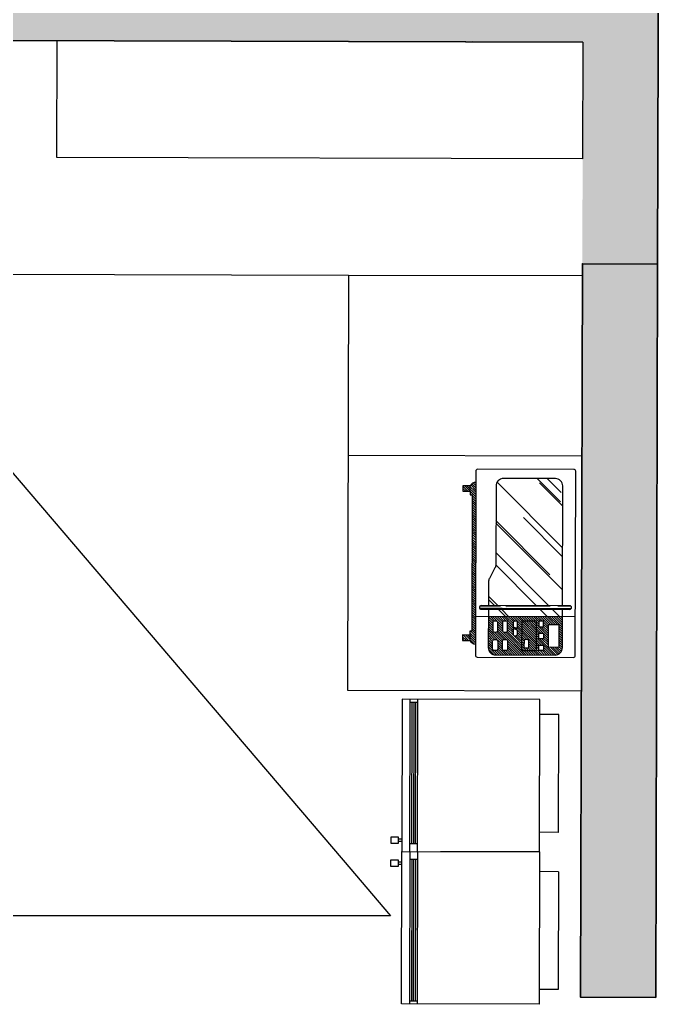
# Model space of a CAD drawing. Header units: millimetres. Extents: x 2258 to 5600, y 711 to 2563.
# Drawn here: x 3976.2 to 4041.9, y 2337.9 to 2439 of the extents above; entities that cross this region are included whole.
import ezdxf

# ---------------------------------------------------------------- set-up
doc = ezdxf.new("R2010")
doc.units = ezdxf.units.MM
for name, color, linetype, lineweight in [('PQI-A-IN-FURN', 39, 'Continuous', 13), ('PQI-A-IN-FURN-KIT', 37, 'Continuous', 13), ('PQI-A-WALL', 30, 'Continuous', 50), ('PQI-ST-COLM', 34, 'Continuous', 40)]:
    doc.layers.add(name, color=color, linetype=linetype, lineweight=lineweight)
pattern_1 = [(45, (-56719.124, 2486.162), (-3.09359217, 3.09359217), [])]

# ---------------------------------------------------------------- blocks, each defined once
blk = doc.blocks.new('A$C720672EA')
for p, q in [((731.6, 854.1), (701.6, 854.1)), ((701.6, 854.1), (701.6, 814.1)), ((731.6, 814.1), (731.6, 854.1)), ((818.4, 854.1), (818.4, 814.1)), ((848.4, 854.1), (818.4, 854.1)), ((848.4, 814.1), (848.4, 854.1)), ((701.6, 814.1), (731.6, 814.1)), ((711.6, 814.1), (711.6, 797.1)), ((721.6, 797.1), (721.6, 814.1)), ((818.4, 814.1), (848.4, 814.1)), ((828.4, 814.1), (828.4, 797.1)), ((838.4, 797.1), (838.4, 814.1)), ((0, 97.1), (0, 797.1)), ((0, 797.1), (775, 797.1)), ((775, 757.1), (0, 757.1)), ((15, 717.1), (15, 757.1)), ((735, 717.1), (735, 757.1)), ((775, 797.1), (775, 97.1)), ((1550.5, 797.1), (775, 797.1)), ((775, 797.1), (775, 97.1)), ((775, 757.1), (1550.5, 757.1)), ((815, 717.1), (815, 757.1)), ((1535, 717.1), (1535, 757.1)), ((1550.5, 97.1), (1550.5, 797.1)), ((775, 717.1), (0, 717.1)), ((735, 747.1), (15, 747.1)), ((735, 737.1), (15, 737.1)), ((735, 727.1), (15, 727.1)), ((775, 717.1), (1550.5, 717.1)), ((815, 747.1), (1535, 747.1)), ((815, 737.1), (1535, 737.1)), ((815, 727.1), (1535, 727.1)), ((775, 97.1), (775, 599.9)), ((775, 97.1), (775, 599.9)), ((775, 97.1), (0, 97.1)), ((75, 0), (75, 97.1)), ((675, 0), (675, 97.1)), ((775, 97.1), (1550.5, 97.1)), ((875, 0), (875, 97.1)), ((1475, 0), (1475, 97.1)), ((675, 0), (75, 0)), ((875, 0), (1475, 0))]:
    blk.add_line(p, q)
blk = doc.blocks.new('A$C19914015')
at = {"ltscale": 1000}
h = blk.add_hatch(dxfattribs=at)
h.set_pattern_fill('AR-RROOF', color=256, scale=15, angle=90, style=0)
h.set_pattern_definition([(90, (-52176.816, 5086.802), (-15, 33), [225, -30, 75, -15]), (90, (-52184.316, 5106.752), (-19.95, -15), [45, -4.95, 90, -11.25]), (90, (-52189.566, 5094.302), (-10.05, 78), [120, -21, 60, -15])])
h.paths.add_polyline_path([(370, 50.5, 0.414214), (375, 45.5, 0.414214), (380, 50.5), (380, 290.5, 0.414214), (375, 295.5, 0.414214), (370, 290.5)])
h = blk.add_hatch(dxfattribs=at)
h.set_pattern_fill('AR-RROOF', color=256, scale=120, angle=45, style=0)
h.set_pattern_definition([(45, (-52176.82, 5086.8), (101.82338, 271.529), [1800, -240, 600, -120]), (45, (-52106.39, 5242.08), (-197.70706, 28.00143), [360, -39.6, 720, -90]), (45, (-52206.515, 5201.35), (384.38325, 498.08602), [960, -168, 480, -120])])
h.paths.add_polyline_path([(370, 271), (45, 271, 0.414214), (25, 251), (25, 110, 0.414214), (45, 90), (258.4, 90, -0.123573), (267.9, 87.6), (296.3, 72.4, 0.123573), (305.8, 70), (370, 70)])
h.paths.add_polyline_path([(400, 271), (380, 271), (380, 70), (400, 70)])
h = blk.add_hatch(dxfattribs=at)
h.set_pattern_fill('ANSI31', color=256, scale=35, style=0)
h.set_pattern_definition(pattern_1)
h.paths.add_polyline_path([(400, 70), (484, 70, 0.414214), (504, 90), (504, 251, 0.414214), (484, 271), (400, 271)])
h.paths.add_polyline_path([(461.2, 167.7), (461.2, 178.9), (485.2, 178.9), (485.2, 167.7)], flags=16)
h.paths.add_polyline_path([(492, 108.2), (462, 108.2), (462, 122.2), (492, 122.2)], flags=16)
h.paths.add_polyline_path([(452, 137.2), (432.1, 137.2), (436.1, 149.2), (452, 149.2)], flags=16)
h.paths.add_polyline_path([(492, 81.7), (462, 81.7), (462, 95.7), (492, 95.7)], flags=16)
h.paths.add_polyline_path([(442, 108.2), (412, 108.2), (412, 122.2), (442, 122.2)], flags=16)
h.paths.add_polyline_path([(432, 149.2), (428, 137.2), (412, 137.2), (412, 149.2)], flags=16)
h.paths.add_polyline_path([(492, 206.8), (477, 206.8), (477, 219.8), (492, 219.8)], flags=16)
h.paths.add_polyline_path([(459.5, 206.8), (444.5, 206.8), (444.5, 219.8), (459.5, 219.8)], flags=16)
h.paths.add_polyline_path([(442, 81.7), (412, 81.7), (412, 95.7), (442, 95.7)], flags=16)
h.paths.add_polyline_path([(482, 232.1), (422, 232.1), (422, 262.1), (482, 262.1)], flags=16)
h.paths.add_polyline_path([(427, 206.8), (412, 206.8), (412, 219.8), (427, 219.8)], flags=16)
h = blk.add_hatch(dxfattribs=at)
h.set_pattern_fill('ANSI31', color=256, scale=35, style=0)
h.set_pattern_definition(pattern_1)
h.paths.add_polyline_path([(35, 35, 0.252788), (45, 20), (60, 20), (70, 20), (70, 25), (440, 25), (440, 20), (450, 20), (465, 20, 0.210487), (475, 35)])
h.paths.add_polyline_path([(450, 20), (450, 0), (465, 0), (465, 20)])
h.paths.add_polyline_path([(45, 0), (60, 0), (60, 20), (45, 20)])
for p, q in [((400, 306), (400, 35)), ((432, 149.2), (428, 137.2)), ((60, 20), (45, 20)), ((450, 20), (465, 20))]:
    blk.add_line(p, q, dxfattribs=at)
for points in [[(5, 35), (505, 35, 0.414214), (510, 40), (510, 301, 0.414214), (505, 306), (5, 306, 0.414214), (0, 301), (0, 40, 0.414214)], [(375, 45.5), (375, 45.5, 0.414214), (380, 50.5), (380, 290.5, 0.414214), (375, 295.5), (375, 295.5, 0.414214), (370, 290.5), (370, 50.5, 0.414214)], [(481.2, 167.7), (465.2, 167.7, -0.414214), (461.2, 171.7), (461.2, 174.9, -0.414214), (465.2, 178.9), (481.2, 178.9, -0.414214), (485.2, 174.9), (485.2, 171.7, -0.414214)], [(417, 108.2), (437, 108.2, 0.414214), (442, 113.2), (442, 117.2, 0.414214), (437, 122.2), (417, 122.2, 0.414214), (412, 117.2), (412, 113.2, 0.414214)], [(487, 108.2), (467, 108.2, -0.414214), (462, 113.2), (462, 117.2, -0.414214), (467, 122.2), (487, 122.2, -0.414214), (492, 117.2), (492, 113.2, -0.414214)], [(417, 81.7), (437, 81.7, 0.414214), (442, 86.7), (442, 90.7, 0.414214), (437, 95.7), (417, 95.7, 0.414214), (412, 90.7), (412, 86.7, 0.414214)], [(487, 81.7), (467, 81.7, -0.414214), (462, 86.7), (462, 90.7, -0.414214), (467, 95.7), (487, 95.7, -0.414214), (492, 90.7), (492, 86.7, -0.414214)]]:
    blk.add_lwpolyline(points, format="xyb", close=True, dxfattribs=at)
for points in [[(370, 271), (45, 271, 0.414214), (25, 251), (25, 110, 0.414214), (45, 90), (258.4, 90, -0.123573), (267.9, 87.6), (296.3, 72.4, 0.123573), (305.8, 70), (370, 70)], [(380, 70), (484, 70, 0.414214), (504, 90), (504, 251, 0.414214), (484, 271), (380, 271)], [(432, 149.2), (417, 149.2, 0.414214), (412, 144.2), (412, 142.2, 0.414214), (417, 137.2), (428, 137.2)], [(436.1, 149.2), (432.1, 137.2), (447, 137.2, 0.414214), (452, 142.2), (452, 144.2, 0.414214), (447, 149.2), (436.1, 149.2)], [(35, 35, 0.252788), (45, 20), (45, 0), (60, 0), (60, 20), (70, 20), (70, 25), (440, 25), (440, 20), (450, 20), (450, 20), (450, 0), (465, 0), (465, 20, 0.210487), (475, 35)]]:
    blk.add_lwpolyline(points, format="xyb", dxfattribs=at)
for points in [[(422, 232.1), (482, 232.1), (482, 262.1), (422, 262.1)], [(412, 206.8), (427, 206.8), (427, 219.8), (412, 219.8)], [(459.5, 206.8), (444.5, 206.8), (444.5, 219.8), (459.5, 219.8)], [(492, 206.8), (477, 206.8), (477, 219.8), (492, 219.8)], [(412, 160.5), (492, 160.5), (492, 200.5), (412, 200.5)]]:
    blk.add_lwpolyline(points, close=True, dxfattribs=at)

msp = doc.modelspace()

# ---------------------------------------------------------------- hatches: boundary and pattern name
at = {"layer": 'PQI-A-IN-FURN', "true_color": 0x000000}
h = msp.add_hatch(color=18, dxfattribs=at)
h.dxf.hatch_style = 1
h.paths.add_polyline_path([(3875.592, 2417.477), (3883.318, 2417.458), (3883.365, 2437.088), (4033.994, 2436.716), (4033.94, 2413.932), (4041.666, 2413.914), (4041.721, 2436.697), (4041.844, 2488.195), (4041.854, 2492.058), (4041.945, 2530.257), (4034.219, 2530.276), (4034.013, 2444.442), (3904.595, 2444.764), (3875.658, 2444.833), (3875.639, 2437.107)])
h = msp.add_hatch(color=18, dxfattribs=at)
h.dxf.hatch_style = 1
h.paths.add_polyline_path([(4041.666, 2413.91), (4033.94, 2413.938), (4033.81, 2361.779), (4033.81, 2361.779), (4033.754, 2338.6), (4041.478, 2338.581)])

# ---------------------------------------------------------------- linework, layer by layer
for p, q in [((3979.966, 2424.845), (3979.994, 2436.849)), ((4033.994, 2436.715), (4009.994, 2436.773)), ((4033.994, 2436.715), (4022.667, 2436.743)), ((4022.667, 2436.743), (4022.667, 2436.743)), ((4033.994, 2436.715), (4033.965, 2424.715)), ((4033.965, 2424.715), (3979.966, 2424.845)), ((3907.308, 2413.031), (4009.937, 2412.784)), ((4009.937, 2412.784), (4009.834, 2370.149)), ((4009.937, 2412.784), (4033.937, 2412.726)), ((4033.937, 2412.726), (4033.892, 2394.18)), ((4033.892, 2394.18), (4009.892, 2394.237)), ((4009.834, 2370.149), (4033.831, 2370.092)), ((4033.831, 2370.092), (4033.831, 2370.092)), ((4009.375, 2352.683), (4014.254, 2346.973))]:
    msp.add_line(p, q)
at = {"color": 242, "true_color": 0xcd2027}
for p, q in [((3957.914, 2412.909), (4009.375, 2352.683)), ((4014.254, 2346.973), (3907.149, 2346.973))]:
    msp.add_line(p, q, dxfattribs=at)
at = {"layer": 'PQI-A-IN-FURN-KIT'}
for p, q in [((4033.81, 2361.779), (4033.754, 2338.6)), ((4033.807, 2360.798), (4033.807, 2360.798))]:
    msp.add_line(p, q, dxfattribs=at)
at = {"layer": 'PQI-A-WALL', "color": 0, "lineweight": 35, "ltscale": 1000}
for p, q in [((4041.721, 2436.697), (4041.844, 2488.195)), ((3883.365, 2437.088), (4033.994, 2436.715)), ((4041.666, 2413.904), (4041.721, 2436.697))]:
    msp.add_line(p, q, dxfattribs=at)
at = {"layer": 'PQI-A-WALL', "ltscale": 1000}
msp.add_line((4041.721, 2436.697), (4041.721, 2436.697), dxfattribs=at)
at = {"layer": 'PQI-ST-COLM', "color": 0, "lineweight": 35}
msp.add_lwpolyline([(4041.478, 2338.581), (4041.666, 2413.91), (4033.94, 2413.938), (4033.752, 2338.6)], close=True, dxfattribs=at)

# ---------------------------------------------------------------- block references
for name, p, xscale, yscale, zscale, rotation in [('A$C19914015', (4021.678, 2392.844), 0.03784996622019954, 0.03784996622019954, 0.03784996622019954, 269.8623319891326), ('A$C720672EA', (4031.457, 2337.877), 0.02018306628640875, 0.02018306628640875, 0.02018306628640875, 89.86233198913213)]:
    msp.add_blockref(name, p, dxfattribs=dict(xscale=xscale, yscale=yscale, zscale=zscale, rotation=rotation))

doc.saveas('drawing.dxf')
